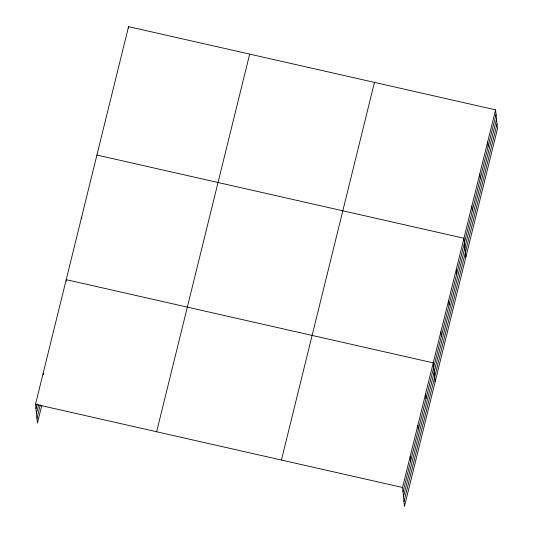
<?xml version="1.0" encoding="UTF-8"?>
<svg xmlns="http://www.w3.org/2000/svg" width="533" height="533" viewBox="0 0 533 533"><rect width="100%" height="100%" fill="white"/><g stroke="black" fill="none" stroke-linecap="round" stroke-linejoin="round"><path stroke-width="0.8" d="M41.754 405.573L37.423 423.149L35.504 404.3L128.546 26.65L495.577 109.851L497.496 128.7L404.454 506.35L402.535 487.495L495.577 109.851M35.964 408.811L37.143 404.021M36.444 413.541L38.609 404.754M36.937 418.418L40.288 404.84M156.629 431.757L249.671 54.106M281.417 460.039L374.459 82.395M402.995 492.012L496.036 114.362M403.474 496.743L496.516 119.092M403.967 501.62L497.016 123.969M96.913 155.05L463.943 238.251L465.862 257.099M35.504 404.3L402.535 487.495M487.668 141.951L488.128 146.462M479.76 174.051L480.22 178.562M471.852 206.151L472.311 210.662M456.268 269.405L456.728 273.915M448.593 300.559L449.053 305.076M440.918 331.719L441.377 336.23M435.155 381.728L433.242 362.873L66.212 279.672L66.365 281.177M425.567 394.027L426.02 398.544M417.885 425.187L418.345 429.698M410.21 456.341L410.67 460.852M128.546 26.65L128.7 28.156M81.562 217.364L81.716 218.87M43.18 373.14L43.333 374.646"/></g></svg>
